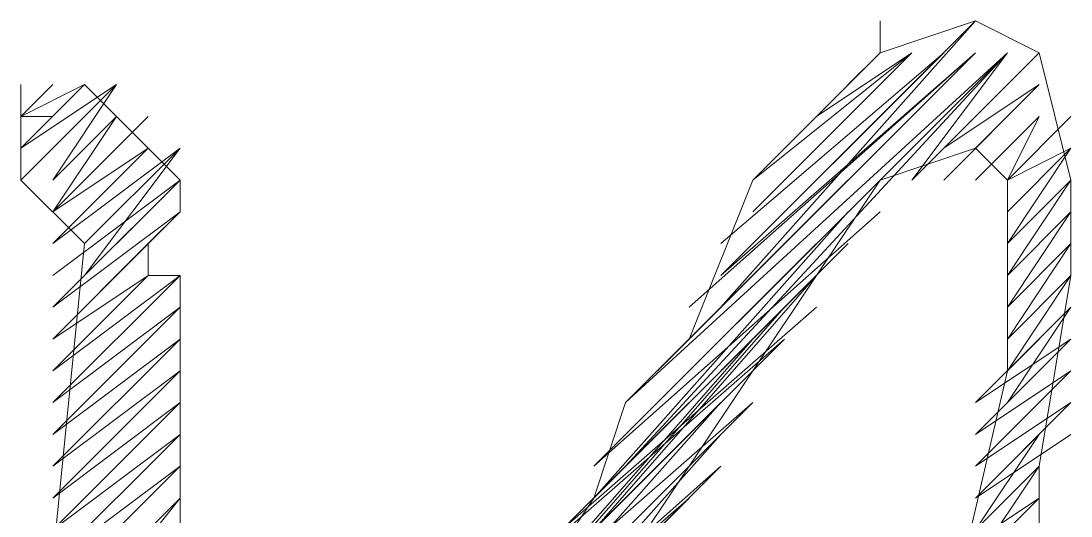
# Model space of a CAD drawing. Header units: millimetres. Extents: x 24 to 410, y 10 to 282.
# Drawn here: x 281.559 to 282.956, y 17.417 to 18.076 of the extents above; entities that cross this region are included whole.
import ezdxf

# ---------------------------------------------------------------- set-up
doc = ezdxf.new("R2010")
doc.units = ezdxf.units.MM
doc.layers.add('Watermark', color=7, linetype='Continuous')

msp = doc.modelspace()

# ---------------------------------------------------------------- linework, layer by layer
at = {"layer": 'Watermark', "color": 7, "lineweight": 0}
for points in [[(282.913667, 17.399), (282.913667, 17.483667), (282.956, 17.737667), (282.956, 17.864667), (282.913667, 18.034), (282.829, 18.076333), (282.702, 18.034), (282.532667, 17.864667), (282.448, 17.653), (282.363333, 17.568333), (282.321, 17.441333), (282.151667, 17.187333)], [(282.490333, 17.737667), (282.829, 18.076333)], [(282.490333, 17.737667), (282.829, 18.076333)], [(282.490333, 17.737667), (282.829, 18.076333)], [(282.490333, 17.695333), (282.829, 18.076333)], [(282.490333, 17.695333), (282.829, 18.076333)], [(282.702, 18.034), (282.702, 18.076333)], [(282.363333, 17.568333), (282.829, 18.034)], [(282.363333, 17.568333), (282.829, 18.034)], [(282.363333, 17.568333), (282.829, 18.034)], [(282.363333, 17.568333), (282.871333, 18.034)], [(282.363333, 17.568333), (282.871333, 18.034)], [(282.363333, 17.568333), (282.871333, 18.034)], [(282.363333, 17.568333), (282.871333, 18.034)], [(282.363333, 17.526), (282.871333, 18.034)], [(282.363333, 17.526), (282.871333, 18.034)], [(282.363333, 17.526), (282.871333, 18.034)], [(282.363333, 17.526), (282.871333, 18.034)], [(282.363333, 17.526), (282.871333, 18.034)], [(282.363333, 17.526), (282.871333, 18.034)], [(282.363333, 17.526), (282.871333, 18.034)], [(282.363333, 17.483667), (282.871333, 18.034)], [(282.363333, 17.483667), (282.871333, 18.034)], [(282.363333, 17.483667), (282.871333, 18.034)], [(282.448, 17.695333), (282.829, 18.034)], [(282.448, 17.695333), (282.829, 18.034)], [(282.448, 17.695333), (282.829, 18.034)], [(282.448, 17.653), (282.829, 18.034)], [(282.448, 17.653), (282.829, 18.034)], [(282.448, 17.653), (282.829, 18.034)], [(282.490333, 17.78), (282.786667, 18.034)], [(282.490333, 17.78), (282.786667, 18.034)], [(282.490333, 17.78), (282.786667, 18.034)], [(282.490333, 17.78), (282.786667, 18.034)], [(282.490333, 17.737667), (282.786667, 18.034)], [(282.490333, 17.737667), (282.786667, 18.034)], [(282.490333, 17.737667), (282.786667, 18.034)], [(282.490333, 17.737667), (282.829, 18.034)], [(282.490333, 17.695333), (282.829, 18.034)], [(282.490333, 17.695333), (282.829, 18.034)], [(282.490333, 17.695333), (282.829, 18.034)], [(282.532667, 17.864667), (282.744333, 18.034)], [(282.532667, 17.822333), (282.744333, 18.034)], [(282.532667, 17.822333), (282.744333, 18.034)], [(282.532667, 17.822333), (282.744333, 18.034)], [(282.532667, 17.822333), (282.744333, 18.034)], [(282.532667, 17.822333), (282.744333, 18.034)], [(282.532667, 17.822333), (282.744333, 18.034)], [(282.532667, 17.822333), (282.744333, 18.034)], [(282.532667, 17.78), (282.786667, 18.034)], [(282.532667, 17.78), (282.786667, 18.034)], [(282.532667, 17.78), (282.786667, 18.034)], [(282.532667, 17.78), (282.786667, 18.034)], [(282.575, 17.864667), (282.744333, 18.034)], [(282.617333, 17.949333), (282.744333, 18.034)], [(282.617333, 17.907), (282.744333, 18.034)], [(282.659667, 17.991667), (282.702, 18.034)], [(282.702, 17.864667), (282.871333, 18.034)], [(282.702, 17.864667), (282.871333, 18.034)], [(282.744333, 17.864667), (282.871333, 18.034)], [(282.744333, 17.864667), (282.871333, 18.034)], [(282.744333, 17.864667), (282.871333, 18.034)], [(282.744333, 17.864667), (282.871333, 18.034)], [(282.744333, 17.864667), (282.913667, 18.034)], [(282.744333, 17.864667), (282.913667, 18.034)], [(282.744333, 17.864667), (282.913667, 18.034)], [(282.744333, 17.864667), (282.913667, 18.034)], [(282.744333, 17.864667), (282.913667, 18.034)], [(281.559, 17.949333), (281.559, 17.991667)], [(281.559, 17.949333), (281.601333, 17.991667)], [(281.559, 17.949333), (281.601333, 17.991667)], [(281.559, 17.949333), (281.601333, 17.991667)], [(281.559, 17.949333), (281.643667, 17.991667)], [(281.559, 17.907), (281.643667, 17.991667)], [(281.559, 17.907), (281.643667, 17.991667)], [(281.559, 17.907), (281.643667, 17.991667)], [(281.559, 17.907), (281.643667, 17.991667)], [(281.559, 17.907), (281.643667, 17.991667)], [(281.559, 17.907), (281.643667, 17.991667)], [(281.559, 17.907), (281.686, 17.991667)], [(281.559, 17.907), (281.686, 17.991667)], [(281.559, 17.907), (281.686, 17.991667)], [(281.559, 17.907), (281.686, 17.991667)], [(281.559, 17.907), (281.686, 17.991667)], [(281.559, 17.907), (281.686, 17.991667)], [(281.559, 17.907), (281.686, 17.991667)], [(281.559, 17.907), (281.686, 17.991667)], [(281.559, 17.864667), (281.686, 17.991667)], [(281.559, 17.864667), (281.686, 17.991667)], [(281.559, 17.864667), (281.686, 17.991667)], [(281.559, 17.864667), (281.686, 17.991667)], [(281.559, 17.864667), (281.686, 17.991667)], [(281.559, 17.864667), (281.686, 17.991667)], [(281.559, 17.864667), (281.686, 17.991667)], [(281.559, 17.864667), (281.686, 17.991667)], [(281.770667, 17.399), (281.770667, 17.737667), (281.728333, 17.737667), (281.728333, 17.78), (281.770667, 17.822333), (281.770667, 17.864667), (281.643667, 17.991667), (281.559, 17.949333), (281.559, 17.864667), (281.643667, 17.78), (281.559, 16.933333)], [(281.601333, 17.864667), (281.686, 17.991667)], [(281.601333, 17.864667), (281.686, 17.991667)], [(281.601333, 17.864667), (281.686, 17.991667)], [(281.601333, 17.864667), (281.686, 17.991667)], [(282.786667, 17.864667), (282.913667, 17.991667)], [(282.786667, 17.864667), (282.913667, 17.991667)], [(282.786667, 17.864667), (282.913667, 17.991667)], [(282.786667, 17.864667), (282.913667, 17.991667)], [(282.786667, 17.907), (282.913667, 17.991667)], [(282.786667, 17.907), (282.913667, 17.991667)], [(282.786667, 17.907), (282.913667, 17.991667)], [(282.786667, 17.907), (282.913667, 17.991667)], [(282.786667, 17.907), (282.913667, 17.991667)], [(282.829, 17.907), (282.913667, 17.991667)], [(282.829, 17.907), (282.913667, 17.991667)], [(282.829, 17.907), (282.913667, 17.991667)], [(282.829, 17.907), (282.913667, 17.991667)], [(282.829, 17.907), (282.913667, 17.991667)], [(282.829, 17.907), (282.913667, 17.991667)], [(282.829, 17.907), (282.913667, 17.991667)], [(282.829, 17.907), (282.913667, 17.991667)], [(282.829, 17.907), (282.913667, 17.991667)], [(282.829, 17.907), (282.913667, 17.991667)], [(282.829, 17.907), (282.913667, 17.991667)], [(281.559, 17.949333), (281.601333, 17.949333)], [(281.559, 17.949333), (281.601333, 17.949333)], [(281.559, 17.949333), (281.601333, 17.949333)], [(281.601333, 17.864667), (281.686, 17.949333)], [(281.601333, 17.864667), (281.686, 17.949333)], [(281.601333, 17.864667), (281.686, 17.949333)], [(281.601333, 17.864667), (281.686, 17.949333)], [(281.601333, 17.864667), (281.686, 17.949333)], [(281.601333, 17.864667), (281.686, 17.949333)], [(281.601333, 17.864667), (281.686, 17.949333)], [(281.601333, 17.822333), (281.686, 17.949333)], [(281.601333, 17.822333), (281.728333, 17.949333)], [(281.601333, 17.822333), (281.728333, 17.949333)], [(281.601333, 17.822333), (281.728333, 17.949333)], [(281.601333, 17.822333), (281.728333, 17.949333)], [(281.601333, 17.822333), (281.728333, 17.949333)], [(281.601333, 17.822333), (281.728333, 17.949333)], [(281.601333, 17.822333), (281.728333, 17.949333)], [(281.601333, 17.822333), (281.728333, 17.949333)], [(281.601333, 17.822333), (281.728333, 17.949333)], [(281.601333, 17.822333), (281.728333, 17.949333)], [(281.601333, 17.822333), (281.728333, 17.949333)], [(281.601333, 17.822333), (281.728333, 17.949333)], [(281.601333, 17.822333), (281.728333, 17.949333)], [(281.601333, 17.822333), (281.728333, 17.949333)], [(281.601333, 17.822333), (281.728333, 17.949333)], [(281.601333, 17.822333), (281.728333, 17.949333)], [(281.601333, 17.822333), (281.728333, 17.949333)], [(281.601333, 17.822333), (281.728333, 17.949333)], [(281.601333, 17.822333), (281.728333, 17.949333)], [(282.829, 17.864667), (282.913667, 17.949333)], [(282.829, 17.864667), (282.913667, 17.949333)], [(282.829, 17.864667), (282.913667, 17.949333)], [(282.829, 17.864667), (282.913667, 17.949333)], [(282.829, 17.864667), (282.913667, 17.949333)], [(282.829, 17.864667), (282.913667, 17.949333)], [(282.829, 17.864667), (282.913667, 17.949333)], [(282.829, 17.864667), (282.913667, 17.949333)], [(282.829, 17.864667), (282.913667, 17.949333)], [(282.829, 17.864667), (282.913667, 17.949333)], [(282.871333, 17.864667), (282.913667, 17.949333)], [(282.871333, 17.864667), (282.913667, 17.949333)], [(282.871333, 17.864667), (282.913667, 17.949333)], [(282.871333, 17.864667), (282.913667, 17.949333)], [(282.871333, 17.864667), (282.913667, 17.949333)], [(282.871333, 17.864667), (282.913667, 17.949333)], [(282.871333, 17.864667), (282.956, 17.949333)], [(282.871333, 17.864667), (282.956, 17.949333)], [(282.871333, 17.864667), (282.956, 17.949333)], [(282.871333, 17.864667), (282.956, 17.949333)], [(281.601333, 17.822333), (281.728333, 17.907)], [(281.601333, 17.78), (281.728333, 17.907)], [(281.601333, 17.78), (281.728333, 17.907)], [(281.601333, 17.78), (281.728333, 17.907)], [(281.601333, 17.78), (281.728333, 17.907)], [(281.601333, 17.78), (281.728333, 17.907)], [(281.601333, 17.78), (281.728333, 17.907)], [(281.601333, 17.78), (281.728333, 17.907)], [(281.601333, 17.78), (281.770667, 17.907)], [(281.601333, 17.78), (281.770667, 17.907)], [(281.643667, 17.78), (281.770667, 17.907)], [(281.643667, 17.78), (281.770667, 17.907)], [(281.643667, 17.78), (281.770667, 17.907)], [(281.643667, 17.78), (281.770667, 17.907)], [(281.643667, 17.78), (281.770667, 17.907)], [(281.643667, 17.78), (281.770667, 17.907)], [(281.643667, 17.78), (281.770667, 17.907)], [(281.643667, 17.78), (281.770667, 17.907)], [(281.643667, 17.737667), (281.770667, 17.907)], [(281.643667, 17.737667), (281.770667, 17.907)], [(281.643667, 17.737667), (281.770667, 17.907)], [(281.643667, 17.737667), (281.770667, 17.907)], [(281.643667, 17.737667), (281.770667, 17.907)], [(281.643667, 17.737667), (281.770667, 17.907)], [(281.643667, 17.737667), (281.770667, 17.907)], [(281.643667, 17.737667), (281.770667, 17.907)], [(281.643667, 17.737667), (281.770667, 17.907)], [(282.363333, 17.356667), (282.532667, 17.610667), (282.702, 17.864667), (282.829, 17.907), (282.871333, 17.864667), (282.871333, 17.610667), (282.744333, 17.060333)], [(282.871333, 17.864667), (282.956, 17.907)], [(282.871333, 17.822333), (282.956, 17.907)], [(282.871333, 17.822333), (282.956, 17.907)], [(282.871333, 17.822333), (282.956, 17.907)], [(282.871333, 17.822333), (282.956, 17.907)], [(282.871333, 17.822333), (282.956, 17.907)], [(282.871333, 17.822333), (282.956, 17.907)], [(282.871333, 17.822333), (282.956, 17.907)], [(282.871333, 17.822333), (282.956, 17.907)], [(282.871333, 17.822333), (282.956, 17.907)], [(282.871333, 17.822333), (282.956, 17.907)], [(282.871333, 17.822333), (282.956, 17.907)], [(282.871333, 17.822333), (282.956, 17.907)], [(282.871333, 17.822333), (282.956, 17.907)], [(282.871333, 17.822333), (282.956, 17.907)], [(282.871333, 17.78), (282.956, 17.907)], [(282.871333, 17.78), (282.956, 17.907)], [(282.871333, 17.78), (282.956, 17.907)], [(282.871333, 17.78), (282.956, 17.907)], [(282.871333, 17.78), (282.956, 17.907)], [(282.871333, 17.78), (282.956, 17.907)], [(281.601333, 17.737667), (281.770667, 17.864667)], [(281.601333, 17.737667), (281.770667, 17.864667)], [(281.601333, 17.737667), (281.770667, 17.864667)], [(281.601333, 17.695333), (281.770667, 17.864667)], [(281.601333, 17.695333), (281.770667, 17.864667)], [(281.601333, 17.695333), (281.770667, 17.864667)], [(281.601333, 17.695333), (281.770667, 17.864667)], [(281.601333, 17.695333), (281.770667, 17.864667)], [(281.601333, 17.695333), (281.770667, 17.864667)], [(281.601333, 17.695333), (281.770667, 17.864667)], [(281.601333, 17.695333), (281.770667, 17.864667)], [(281.601333, 17.695333), (281.770667, 17.864667)], [(281.601333, 17.695333), (281.770667, 17.864667)], [(281.601333, 17.695333), (281.770667, 17.864667)], [(281.643667, 17.737667), (281.770667, 17.864667)], [(282.321, 17.483667), (282.702, 17.864667)], [(282.321, 17.483667), (282.702, 17.864667)], [(282.871333, 17.78), (282.956, 17.864667)], [(282.871333, 17.78), (282.956, 17.864667)], [(282.871333, 17.78), (282.956, 17.864667)], [(282.871333, 17.78), (282.956, 17.864667)], [(282.871333, 17.78), (282.956, 17.864667)], [(282.871333, 17.78), (282.956, 17.864667)], [(282.871333, 17.78), (282.956, 17.864667)], [(282.871333, 17.737667), (282.956, 17.864667)], [(282.871333, 17.737667), (282.956, 17.864667)], [(282.871333, 17.737667), (282.956, 17.864667)], [(282.871333, 17.737667), (282.956, 17.864667)], [(282.871333, 17.737667), (282.956, 17.864667)], [(282.871333, 17.737667), (282.956, 17.864667)], [(282.871333, 17.737667), (282.956, 17.864667)], [(281.601333, 17.695333), (281.770667, 17.822333)], [(281.601333, 17.695333), (281.770667, 17.822333)], [(281.601333, 17.653), (281.770667, 17.822333)], [(281.601333, 17.653), (281.770667, 17.822333)], [(281.601333, 17.653), (281.770667, 17.822333)], [(282.321, 17.483667), (282.702, 17.822333)], [(282.321, 17.483667), (282.702, 17.822333)], [(282.321, 17.483667), (282.702, 17.822333)], [(282.321, 17.441333), (282.659667, 17.822333)], [(282.871333, 17.737667), (282.956, 17.822333)], [(282.871333, 17.737667), (282.956, 17.822333)], [(282.871333, 17.737667), (282.956, 17.822333)], [(282.871333, 17.737667), (282.956, 17.822333)], [(282.871333, 17.737667), (282.956, 17.822333)], [(282.871333, 17.737667), (282.956, 17.822333)], [(282.871333, 17.737667), (282.956, 17.822333)], [(282.871333, 17.695333), (282.956, 17.822333)], [(282.871333, 17.695333), (282.956, 17.822333)], [(282.871333, 17.695333), (282.956, 17.822333)], [(282.871333, 17.695333), (282.956, 17.822333)], [(282.871333, 17.695333), (282.956, 17.822333)], [(282.871333, 17.695333), (282.956, 17.822333)], [(282.871333, 17.695333), (282.956, 17.822333)], [(281.601333, 17.653), (281.728333, 17.78)], [(281.601333, 17.653), (281.728333, 17.78)], [(281.601333, 17.653), (281.728333, 17.78)], [(281.601333, 17.653), (281.728333, 17.78)], [(281.601333, 17.653), (281.728333, 17.78)], [(282.321, 17.441333), (282.659667, 17.78)], [(282.321, 17.441333), (282.659667, 17.78)], [(282.321, 17.441333), (282.659667, 17.78)], [(282.321, 17.441333), (282.659667, 17.78)], [(282.871333, 17.695333), (282.956, 17.78)], [(282.871333, 17.695333), (282.956, 17.78)], [(282.871333, 17.695333), (282.956, 17.78)], [(282.871333, 17.695333), (282.956, 17.78)], [(282.871333, 17.695333), (282.956, 17.78)], [(282.871333, 17.695333), (282.956, 17.78)], [(282.871333, 17.695333), (282.956, 17.78)], [(282.871333, 17.653), (282.956, 17.78)], [(282.871333, 17.653), (282.956, 17.78)], [(282.871333, 17.653), (282.956, 17.78)], [(282.871333, 17.653), (282.956, 17.78)], [(282.871333, 17.653), (282.956, 17.78)], [(282.871333, 17.653), (282.956, 17.78)], [(281.601333, 17.653), (281.728333, 17.737667)], [(281.601333, 17.653), (281.728333, 17.737667)], [(281.601333, 17.653), (281.728333, 17.737667)], [(281.601333, 17.653), (281.728333, 17.737667)], [(281.601333, 17.610667), (281.728333, 17.737667)], [(281.601333, 17.610667), (281.728333, 17.737667)], [(281.601333, 17.610667), (281.728333, 17.737667)], [(281.601333, 17.610667), (281.728333, 17.737667)], [(281.601333, 17.610667), (281.728333, 17.737667)], [(281.601333, 17.610667), (281.728333, 17.737667)], [(281.601333, 17.610667), (281.728333, 17.737667)], [(281.601333, 17.610667), (281.728333, 17.737667)], [(281.601333, 17.610667), (281.728333, 17.737667)], [(281.601333, 17.610667), (281.728333, 17.737667)], [(281.601333, 17.610667), (281.728333, 17.737667)], [(281.601333, 17.610667), (281.770667, 17.737667)], [(281.601333, 17.610667), (281.770667, 17.737667)], [(281.601333, 17.568333), (281.770667, 17.737667)], [(281.601333, 17.568333), (281.770667, 17.737667)], [(281.601333, 17.568333), (281.770667, 17.737667)], [(281.601333, 17.568333), (281.770667, 17.737667)], [(281.601333, 17.568333), (281.770667, 17.737667)], [(281.601333, 17.568333), (281.770667, 17.737667)], [(281.601333, 17.568333), (281.770667, 17.737667)], [(281.601333, 17.568333), (281.770667, 17.737667)], [(282.278667, 17.399), (282.617333, 17.737667)], [(282.321, 17.441333), (282.617333, 17.737667)], [(282.321, 17.441333), (282.617333, 17.737667)], [(282.321, 17.399), (282.617333, 17.737667)], [(282.871333, 17.653), (282.956, 17.737667)], [(282.871333, 17.653), (282.956, 17.737667)], [(282.871333, 17.653), (282.956, 17.737667)], [(282.871333, 17.653), (282.956, 17.737667)], [(282.871333, 17.653), (282.956, 17.737667)], [(282.871333, 17.653), (282.956, 17.737667)], [(282.871333, 17.653), (282.956, 17.737667)], [(282.871333, 17.610667), (282.956, 17.737667)], [(282.871333, 17.610667), (282.956, 17.737667)], [(282.871333, 17.610667), (282.956, 17.737667)], [(282.871333, 17.610667), (282.956, 17.737667)], [(282.871333, 17.610667), (282.956, 17.737667)], [(282.871333, 17.610667), (282.956, 17.737667)], [(282.871333, 17.610667), (282.956, 17.737667)], [(281.601333, 17.568333), (281.770667, 17.695333)], [(281.601333, 17.568333), (281.770667, 17.695333)], [(281.601333, 17.568333), (281.770667, 17.695333)], [(281.601333, 17.568333), (281.770667, 17.695333)], [(281.601333, 17.568333), (281.770667, 17.695333)], [(281.601333, 17.526), (281.770667, 17.695333)], [(281.601333, 17.526), (281.770667, 17.695333)], [(281.601333, 17.526), (281.770667, 17.695333)], [(281.601333, 17.526), (281.770667, 17.695333)], [(281.601333, 17.526), (281.770667, 17.695333)], [(281.601333, 17.526), (281.770667, 17.695333)], [(281.601333, 17.526), (281.770667, 17.695333)], [(281.601333, 17.526), (281.770667, 17.695333)], [(281.601333, 17.526), (281.770667, 17.695333)], [(282.278667, 17.399), (282.617333, 17.695333)], [(282.278667, 17.399), (282.617333, 17.695333)], [(282.278667, 17.356667), (282.575, 17.695333)], [(282.278667, 17.356667), (282.575, 17.695333)], [(282.829, 17.568333), (282.956, 17.695333)], [(282.829, 17.568333), (282.956, 17.695333)], [(282.829, 17.568333), (282.956, 17.695333)], [(282.871333, 17.610667), (282.956, 17.695333)], [(282.871333, 17.610667), (282.956, 17.695333)], [(282.871333, 17.610667), (282.956, 17.695333)], [(282.871333, 17.610667), (282.956, 17.695333)], [(282.871333, 17.610667), (282.956, 17.695333)], [(282.871333, 17.568333), (282.956, 17.695333)], [(282.871333, 17.568333), (282.956, 17.695333)], [(282.871333, 17.568333), (282.956, 17.695333)], [(281.601333, 17.526), (281.770667, 17.653)], [(281.601333, 17.526), (281.770667, 17.653)], [(281.601333, 17.526), (281.770667, 17.653)], [(281.601333, 17.526), (281.770667, 17.653)], [(281.601333, 17.483667), (281.770667, 17.653)], [(281.601333, 17.483667), (281.770667, 17.653)], [(281.601333, 17.483667), (281.770667, 17.653)], [(281.601333, 17.483667), (281.770667, 17.653)], [(281.601333, 17.483667), (281.770667, 17.653)], [(281.601333, 17.483667), (281.770667, 17.653)], [(281.601333, 17.483667), (281.770667, 17.653)], [(281.601333, 17.483667), (281.770667, 17.653)], [(281.601333, 17.483667), (281.770667, 17.653)], [(282.236333, 17.356667), (282.575, 17.653)], [(282.236333, 17.314333), (282.575, 17.653)], [(282.236333, 17.314333), (282.532667, 17.653)], [(282.278667, 17.356667), (282.575, 17.653)], [(282.829, 17.568333), (282.956, 17.653)], [(282.829, 17.568333), (282.956, 17.653)], [(282.829, 17.568333), (282.956, 17.653)], [(282.829, 17.568333), (282.956, 17.653)], [(282.829, 17.568333), (282.956, 17.653)], [(282.829, 17.526), (282.956, 17.653)], [(282.829, 17.526), (282.956, 17.653)], [(282.829, 17.526), (282.956, 17.653)], [(282.829, 17.526), (282.956, 17.653)], [(282.829, 17.526), (282.956, 17.653)], [(282.829, 17.526), (282.956, 17.653)], [(282.829, 17.526), (282.956, 17.653)], [(281.601333, 17.483667), (281.770667, 17.610667)], [(281.601333, 17.483667), (281.770667, 17.610667)], [(281.601333, 17.483667), (281.770667, 17.610667)], [(281.601333, 17.441333), (281.770667, 17.610667)], [(281.601333, 17.441333), (281.770667, 17.610667)], [(281.601333, 17.441333), (281.770667, 17.610667)], [(281.601333, 17.441333), (281.770667, 17.610667)], [(281.601333, 17.441333), (281.770667, 17.610667)], [(281.601333, 17.441333), (281.770667, 17.610667)], [(281.601333, 17.441333), (281.770667, 17.610667)], [(281.601333, 17.441333), (281.770667, 17.610667)], [(281.601333, 17.441333), (281.770667, 17.610667)], [(281.601333, 17.441333), (281.770667, 17.610667)], [(281.601333, 17.441333), (281.770667, 17.610667)], [(282.194, 17.272), (282.532667, 17.610667)], [(282.194, 17.272), (282.532667, 17.610667)], [(282.194, 17.272), (282.532667, 17.610667)], [(282.236333, 17.314333), (282.532667, 17.610667)], [(282.236333, 17.314333), (282.532667, 17.610667)], [(282.829, 17.526), (282.956, 17.610667)], [(282.829, 17.526), (282.956, 17.610667)], [(282.829, 17.526), (282.956, 17.610667)], [(282.829, 17.526), (282.956, 17.610667)], [(282.829, 17.483667), (282.956, 17.610667)], [(282.829, 17.483667), (282.956, 17.610667)], [(282.829, 17.483667), (282.956, 17.610667)], [(282.829, 17.483667), (282.956, 17.610667)], [(282.829, 17.483667), (282.956, 17.610667)], [(282.829, 17.483667), (282.956, 17.610667)], [(282.829, 17.483667), (282.956, 17.610667)], [(281.601333, 17.441333), (281.770667, 17.568333)], [(281.601333, 17.441333), (281.770667, 17.568333)], [(281.601333, 17.399), (281.770667, 17.568333)], [(281.601333, 17.399), (281.770667, 17.568333)], [(281.601333, 17.399), (281.770667, 17.568333)], [(281.601333, 17.399), (281.770667, 17.568333)], [(281.601333, 17.399), (281.770667, 17.568333)], [(281.601333, 17.399), (281.770667, 17.568333)], [(281.601333, 17.399), (281.770667, 17.568333)], [(281.601333, 17.399), (281.770667, 17.568333)], [(281.601333, 17.399), (281.770667, 17.568333)], [(281.601333, 17.399), (281.770667, 17.568333)], [(281.601333, 17.399), (281.770667, 17.568333)], [(281.601333, 17.399), (281.770667, 17.568333)], [(282.151667, 17.229667), (282.490333, 17.568333)], [(282.151667, 17.187333), (282.490333, 17.568333)], [(282.151667, 17.187333), (282.490333, 17.568333)], [(282.194, 17.272), (282.532667, 17.568333)], [(282.194, 17.229667), (282.532667, 17.568333)], [(282.194, 17.229667), (282.532667, 17.568333)], [(282.829, 17.483667), (282.956, 17.568333)], [(282.829, 17.483667), (282.956, 17.568333)], [(282.829, 17.483667), (282.956, 17.568333)], [(282.829, 17.483667), (282.956, 17.568333)], [(282.829, 17.441333), (282.956, 17.568333)], [(282.829, 17.441333), (282.956, 17.568333)], [(282.829, 17.441333), (282.956, 17.568333)], [(282.829, 17.441333), (282.956, 17.568333)], [(282.829, 17.441333), (282.956, 17.568333)], [(282.829, 17.441333), (282.956, 17.568333)], [(282.829, 17.441333), (282.956, 17.568333)], [(282.829, 17.441333), (282.956, 17.568333)], [(281.601333, 17.399), (281.770667, 17.526)], [(281.601333, 17.356667), (281.770667, 17.526)], [(281.601333, 17.356667), (281.770667, 17.526)], [(281.601333, 17.356667), (281.770667, 17.526)], [(281.601333, 17.356667), (281.770667, 17.526)], [(281.601333, 17.356667), (281.770667, 17.526)], [(281.601333, 17.356667), (281.770667, 17.526)], [(281.601333, 17.356667), (281.770667, 17.526)], [(281.601333, 17.356667), (281.770667, 17.526)], [(281.601333, 17.356667), (281.770667, 17.526)], [(281.601333, 17.356667), (281.770667, 17.526)], [(281.601333, 17.356667), (281.770667, 17.526)], [(281.601333, 17.356667), (281.770667, 17.526)], [(282.151667, 17.187333), (282.490333, 17.526)], [(282.151667, 17.187333), (282.490333, 17.526)], [(282.151667, 17.187333), (282.490333, 17.526)], [(282.151667, 17.187333), (282.490333, 17.526)], [(282.151667, 17.145), (282.490333, 17.526)], [(282.151667, 17.145), (282.490333, 17.526)], [(282.829, 17.441333), (282.956, 17.526)], [(282.829, 17.441333), (282.956, 17.526)], [(282.829, 17.441333), (282.913667, 17.526)], [(282.829, 17.399), (282.913667, 17.526)], [(282.829, 17.399), (282.913667, 17.526)], [(282.829, 17.399), (282.913667, 17.526)], [(282.829, 17.399), (282.913667, 17.526)], [(282.829, 17.399), (282.913667, 17.526)], [(282.829, 17.399), (282.913667, 17.526)], [(282.829, 17.399), (282.913667, 17.526)], [(282.829, 17.399), (282.913667, 17.526)], [(281.601333, 17.356667), (281.770667, 17.483667)], [(281.601333, 17.314333), (281.770667, 17.483667)], [(281.601333, 17.314333), (281.770667, 17.483667)], [(281.601333, 17.314333), (281.770667, 17.483667)], [(281.601333, 17.314333), (281.770667, 17.483667)], [(281.601333, 17.314333), (281.770667, 17.483667)], [(281.601333, 17.314333), (281.770667, 17.483667)], [(281.601333, 17.314333), (281.770667, 17.483667)], [(281.601333, 17.314333), (281.770667, 17.483667)], [(281.601333, 17.314333), (281.770667, 17.483667)], [(281.601333, 17.314333), (281.770667, 17.483667)], [(281.601333, 17.314333), (281.770667, 17.483667)], [(281.601333, 17.314333), (281.770667, 17.483667)], [(281.601333, 17.314333), (281.770667, 17.483667)], [(282.109333, 17.145), (282.490333, 17.483667)], [(282.109333, 17.145), (282.448, 17.483667)], [(282.109333, 17.145), (282.448, 17.483667)], [(282.109333, 17.145), (282.448, 17.483667)], [(282.109333, 17.145), (282.448, 17.483667)], [(282.151667, 17.145), (282.490333, 17.483667)], [(282.829, 17.399), (282.913667, 17.483667)], [(282.829, 17.399), (282.913667, 17.483667)], [(282.829, 17.399), (282.913667, 17.483667)], [(282.829, 17.356667), (282.913667, 17.483667)], [(282.829, 17.356667), (282.913667, 17.483667)], [(282.829, 17.356667), (282.913667, 17.483667)], [(282.829, 17.356667), (282.913667, 17.483667)], [(282.829, 17.356667), (282.913667, 17.483667)], [(281.601333, 17.272), (281.770667, 17.441333)], [(281.601333, 17.272), (281.770667, 17.441333)], [(281.601333, 17.272), (281.770667, 17.441333)], [(281.601333, 17.272), (281.770667, 17.441333)], [(281.601333, 17.272), (281.770667, 17.441333)], [(281.601333, 17.272), (281.770667, 17.441333)], [(281.601333, 17.272), (281.770667, 17.441333)], [(281.601333, 17.272), (281.770667, 17.441333)], [(281.601333, 17.272), (281.770667, 17.441333)], [(281.601333, 17.272), (281.770667, 17.441333)], [(281.601333, 17.272), (281.770667, 17.441333)], [(281.601333, 17.272), (281.770667, 17.441333)], [(281.601333, 17.229667), (281.770667, 17.441333)], [(282.109333, 17.145), (282.448, 17.441333)], [(282.109333, 17.145), (282.448, 17.441333)], [(282.109333, 17.102667), (282.448, 17.441333)], [(282.109333, 17.102667), (282.448, 17.441333)], [(282.109333, 17.102667), (282.448, 17.441333)], [(282.109333, 17.102667), (282.448, 17.441333)], [(282.786667, 17.356667), (282.913667, 17.441333)], [(282.786667, 17.356667), (282.913667, 17.441333)], [(282.786667, 17.356667), (282.913667, 17.441333)], [(282.786667, 17.356667), (282.913667, 17.441333)], [(282.786667, 17.314333), (282.913667, 17.441333)], [(282.786667, 17.314333), (282.913667, 17.441333)], [(282.829, 17.356667), (282.913667, 17.441333)], [(282.829, 17.356667), (282.913667, 17.441333)]]:
    msp.add_lwpolyline(points, dxfattribs=at)

doc.saveas('drawing.dxf')
